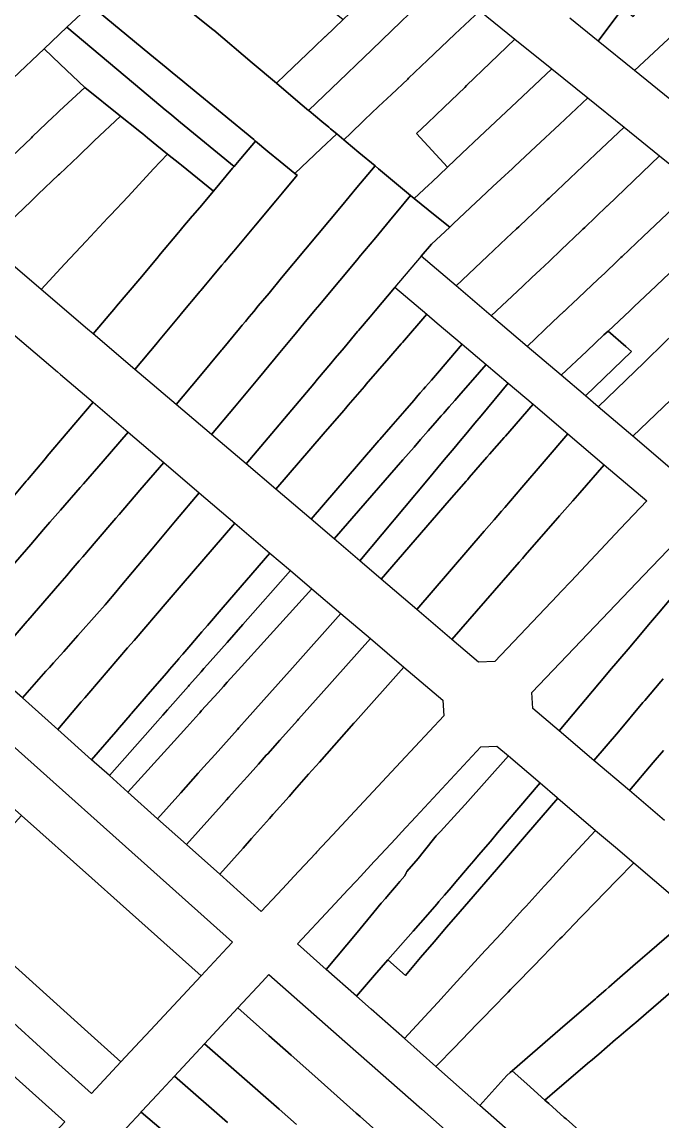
# Model space of a CAD drawing. Header units: metres. Extents: x 3 to 1005126, y 39 to 4383651.
# Drawn here: x 490301.7 to 490382.7, y 4370960.1 to 4371099.3 of the extents above; entities that cross this region are included whole.
import ezdxf

# ---------------------------------------------------------------- set-up
doc = ezdxf.new("R2010")
doc.units = ezdxf.units.M
doc.header["$MEASUREMENT"] = 0
doc.layers.add('TM_Llucmajor', color=7, linetype='Continuous')

msp = doc.modelspace()

# ---------------------------------------------------------------- linework, layer by layer
at = {"layer": 'TM_Llucmajor', "linetype": 'Continuous', "flags": 128}
for points in [[(490379.22, 4371093.11), (490374.59, 4371096.84), (490377.71, 4371101), (490379.04, 4371099.96), (490382.54, 4371104.13), (490384.22, 4371106.14), (490386.65, 4371108.37), (490388.51, 4371110.07), (490390.66, 4371112.04), (490394.6, 4371115.66), (490396.92, 4371117.79), (490400.58, 4371121.15), (490404.9, 4371117.01), (490395.33, 4371108.1), (490394.99, 4371107.78), (490394.65, 4371107.47), (490392.87, 4371105.81), (490391.01, 4371104.08), (490386.68, 4371100.06), (490386.48, 4371099.87), (490386.25, 4371099.65), (490382.89, 4371096.53), (490379.22, 4371093.11)], [(490383.66, 4371089.52), (490379.22, 4371093.11), (490382.89, 4371096.53), (490386.25, 4371099.65), (490386.48, 4371099.87), (490386.68, 4371100.06), (490391.01, 4371104.08), (490392.87, 4371105.81), (490394.65, 4371107.47), (490394.99, 4371107.78), (490395.33, 4371108.1), (490404.9, 4371117.01), (490411.17, 4371110.98), (490409.47, 4371109.65), (490405.34, 4371106.43), (490403.5, 4371105), (490399.32, 4371101.73), (490398.46, 4371101.06), (490398.16, 4371100.83), (490394.52, 4371097.99), (490391.61, 4371095.72), (490383.66, 4371089.52)], [(490323.09, 4371100.5), (490315.68, 4371106.45), (490323.95, 4371114.33), (490331.06, 4371108.62), (490334.56, 4371105.8), (490335.26, 4371105.24), (490337.7, 4371103.28), (490338.01, 4371103.02), (490338.74, 4371102.45), (490339.05, 4371102.2), (490339.66, 4371101.71), (490342.32, 4371099.57), (490340.1, 4371097.45), (490340.02, 4371097.37), (490338.7, 4371096.12), (490335.03, 4371092.61), (490333.88, 4371091.52), (490330.82, 4371094.1), (490325.95, 4371098.21), (490325.89, 4371098.26), (490323.09, 4371100.5)], [(490336.9, 4371088.96), (490333.88, 4371091.52), (490335.03, 4371092.61), (490338.7, 4371096.12), (490340.02, 4371097.37), (490340.1, 4371097.45), (490342.32, 4371099.57), (490343.12, 4371100.33), (490344.31, 4371101.46), (490347.69, 4371104.68), (490350.88, 4371107.73), (490354.99, 4371104.42), (490351.84, 4371101.39), (490348.5, 4371098.2), (490345.95, 4371095.74), (490343.98, 4371093.85), (490342.83, 4371092.75), (490337.95, 4371088.07), (490336.9, 4371088.96)], [(490339.62, 4371086.69), (490338.03, 4371088.01), (490337.95, 4371088.07), (490342.83, 4371092.75), (490343.98, 4371093.85), (490345.95, 4371095.74), (490348.5, 4371098.2), (490351.84, 4371101.39), (490354.99, 4371104.42), (490359.62, 4371100.69), (490356.47, 4371097.71), (490353.02, 4371094.43), (490350.61, 4371092.14), (490350.51, 4371092.05), (490348.44, 4371090.09), (490346.82, 4371088.56), (490345.03, 4371086.87), (490344.92, 4371086.76), (490343.28, 4371085.2), (490342.4, 4371084.37), (490341.51, 4371085.11), (490340.74, 4371085.76), (490340.52, 4371085.94), (490339.62, 4371086.69)], [(490316.84, 4371090.62), (490307.36, 4371098.59), (490310.34, 4371101.4), (490317.88, 4371095.19), (490319.91, 4371093.52), (490320.68, 4371092.89), (490322.05, 4371091.76), (490322.55, 4371091.35), (490323.02, 4371090.96), (490331.01, 4371084.38), (490331.24, 4371084.19), (490329.39, 4371082), (490328.52, 4371080.97), (490321.76, 4371086.55), (490320.65, 4371087.46), (490319.98, 4371088.02), (490319.8, 4371088.17), (490316.84, 4371090.62)], [(490344.31, 4371082.77), (490342.72, 4371084.1), (490342.4, 4371084.37), (490343.28, 4371085.2), (490344.92, 4371086.76), (490345.03, 4371086.87), (490346.82, 4371088.56), (490348.44, 4371090.09), (490350.51, 4371092.05), (490350.61, 4371092.14), (490353.02, 4371094.43), (490356.47, 4371097.71), (490359.62, 4371100.69), (490364.07, 4371097.1), (490360.92, 4371094.08), (490357.95, 4371091.22), (490357.71, 4371090.99), (490355.1, 4371088.49), (490352.99, 4371086.47), (490351.61, 4371085.14), (490355.53, 4371080.89), (490353.55, 4371079.02), (490353.16, 4371078.65), (490351.33, 4371076.93), (490350.87, 4371077.31), (490346.81, 4371080.69), (490346.36, 4371081.07), (490344.31, 4371082.77)], [(490309.64, 4371090.98), (490306.51, 4371093.95), (490304.48, 4371095.87), (490307.36, 4371098.59), (490316.84, 4371090.62), (490319.8, 4371088.17), (490319.98, 4371088.02), (490320.65, 4371087.46), (490321.76, 4371086.55), (490328.52, 4371080.97), (490328.34, 4371080.76), (490325.92, 4371077.88), (490321.85, 4371081.15), (490321.67, 4371081.3), (490320.1, 4371082.56), (490318.74, 4371083.66), (490317.57, 4371084.6), (490316.96, 4371085.1), (490316.62, 4371085.37), (490316.37, 4371085.57), (490314.14, 4371087.36), (490309.64, 4371090.98)], [(490355.53, 4371080.89), (490351.61, 4371085.14), (490352.99, 4371086.47), (490355.1, 4371088.49), (490357.71, 4371090.99), (490357.95, 4371091.22), (490360.92, 4371094.08), (490364.07, 4371097.1), (490368.73, 4371093.34), (490364.32, 4371089.18), (490362.29, 4371087.26), (490359.6, 4371084.73), (490357.36, 4371082.62), (490355.53, 4371080.89)], [(490292.83, 4371075.05), (490287.48, 4371079.61), (490287.49, 4371079.82), (490294.23, 4371086.19), (490297.94, 4371089.7), (490300.5, 4371092.12), (490300.56, 4371092.17), (490304.48, 4371095.87), (490306.51, 4371093.95), (490309.64, 4371090.98), (490306.45, 4371088.03), (490306.01, 4371087.61), (490305.63, 4371087.25), (490303.03, 4371084.78), (490302.87, 4371084.62), (490299.59, 4371081.49), (490299.43, 4371081.34), (490292.83, 4371075.05)], [(490355.81, 4371073.32), (490353.98, 4371074.79), (490351.33, 4371076.93), (490353.16, 4371078.65), (490353.55, 4371079.02), (490355.53, 4371080.89), (490357.36, 4371082.62), (490359.6, 4371084.73), (490362.29, 4371087.26), (490364.32, 4371089.18), (490368.73, 4371093.34), (490373.3, 4371089.66), (490369.72, 4371086.31), (490366.7, 4371083.5), (490364.03, 4371081), (490363.74, 4371080.73), (490362.27, 4371079.36), (490361.29, 4371078.44), (490359.76, 4371077.01), (490358.45, 4371075.78), (490356.26, 4371073.74), (490355.81, 4371073.32)], [(490297.25, 4371071.28), (490292.83, 4371075.05), (490299.43, 4371081.34), (490299.59, 4371081.49), (490302.87, 4371084.62), (490303.03, 4371084.78), (490305.63, 4371087.25), (490306.01, 4371087.61), (490306.45, 4371088.03), (490309.64, 4371090.98), (490314.14, 4371087.36), (490310.83, 4371084.21), (490310.57, 4371083.96), (490310.44, 4371083.83), (490309.07, 4371082.53), (490308.82, 4371082.29), (490306.42, 4371080.02), (490306.31, 4371079.91), (490303.75, 4371077.48), (490303.4, 4371077.14), (490302.85, 4371076.61), (490297.25, 4371071.28)], [(490356.62, 4371065.88), (490352.21, 4371069.63), (490353.5, 4371071.16), (490355.81, 4371073.32), (490356.26, 4371073.74), (490358.45, 4371075.78), (490359.76, 4371077.01), (490361.29, 4371078.44), (490362.27, 4371079.36), (490363.74, 4371080.73), (490364.03, 4371081), (490366.7, 4371083.5), (490369.72, 4371086.31), (490373.3, 4371089.66), (490377.89, 4371085.96), (490374.27, 4371082.55), (490371.04, 4371079.5), (490368.57, 4371077.16), (490368.39, 4371076.99), (490368.14, 4371076.75), (490366.91, 4371075.59), (490365.65, 4371074.4), (490364.55, 4371073.37), (490364.27, 4371073.1), (490363.02, 4371071.93), (490360.6, 4371069.64), (490356.62, 4371065.88)], [(490304.11, 4371065.43), (490297.25, 4371071.28), (490302.85, 4371076.61), (490303.4, 4371077.14), (490303.75, 4371077.48), (490306.31, 4371079.91), (490306.42, 4371080.02), (490308.82, 4371082.29), (490309.07, 4371082.53), (490310.44, 4371083.83), (490310.57, 4371083.96), (490310.83, 4371084.21), (490314.14, 4371087.36), (490316.37, 4371085.57), (490316.62, 4371085.37), (490316.96, 4371085.1), (490317.57, 4371084.6), (490318.74, 4371083.66), (490320.1, 4371082.56), (490318.34, 4371080.67), (490315.1, 4371077.2), (490312.89, 4371074.83), (490312.56, 4371074.48), (490309.8, 4371071.52), (490307.12, 4371068.66), (490304.11, 4371065.43)], [(490321.21, 4371050.88), (490315.98, 4371055.32), (490318.82, 4371058.72), (490318.95, 4371058.87), (490321.72, 4371062.18), (490321.84, 4371062.33), (490324.23, 4371065.2), (490324.33, 4371065.31), (490324.71, 4371065.77), (490325.77, 4371067.03), (490326.99, 4371068.49), (490327.33, 4371068.89), (490328.2, 4371069.94), (490328.5, 4371070.29), (490331.24, 4371073.57), (490333.79, 4371076.63), (490334.65, 4371077.66), (490336.49, 4371079.87), (490336.22, 4371080.09), (490339.55, 4371083.25), (490341.51, 4371085.11), (490342.4, 4371084.37), (490342.72, 4371084.1), (490344.31, 4371082.77), (490346.36, 4371081.07), (490344.08, 4371078.33), (490342.1, 4371075.96), (490334.54, 4371066.88), (490332.96, 4371064.98), (490331.59, 4371063.34), (490331.02, 4371062.65), (490330.43, 4371061.95), (490329.97, 4371061.39), (490329.55, 4371060.89), (490329.21, 4371060.48), (490327.02, 4371057.85), (490326.92, 4371057.74), (490324.05, 4371054.29), (490321.21, 4371050.88)], [(490361.08, 4371062.09), (490356.62, 4371065.88), (490360.6, 4371069.64), (490363.02, 4371071.93), (490364.27, 4371073.1), (490364.55, 4371073.37), (490365.65, 4371074.4), (490366.91, 4371075.59), (490368.14, 4371076.75), (490368.39, 4371076.99), (490368.57, 4371077.16), (490371.04, 4371079.5), (490374.27, 4371082.55), (490377.89, 4371085.96), (490382.38, 4371082.34), (490375.77, 4371076.02), (490375.7, 4371075.96), (490372.9, 4371073.28), (490372.68, 4371073.07), (490372.41, 4371072.81), (490369.94, 4371070.45), (490368.44, 4371069.02), (490367.82, 4371068.43), (490367.27, 4371067.92), (490366.22, 4371066.94), (490365.05, 4371065.83), (490361.08, 4371062.09)], [(490315.98, 4371055.32), (490310.7, 4371059.81), (490313.51, 4371063.14), (490313.64, 4371063.31), (490316.58, 4371066.79), (490318.96, 4371069.61), (490319.01, 4371069.67), (490321.51, 4371072.64), (490321.72, 4371072.9), (490322.06, 4371073.3), (490323.23, 4371074.69), (490323.28, 4371074.75), (490324.17, 4371075.8), (490325.92, 4371077.88), (490328.34, 4371080.76), (490328.52, 4371080.97), (490329.39, 4371082), (490331.24, 4371084.19), (490332.81, 4371082.9), (490334.36, 4371081.63), (490336.22, 4371080.09), (490336.49, 4371079.87), (490334.65, 4371077.66), (490333.79, 4371076.63), (490331.24, 4371073.57), (490328.5, 4371070.29), (490328.2, 4371069.94), (490327.33, 4371068.89), (490326.99, 4371068.49), (490325.77, 4371067.03), (490324.71, 4371065.77), (490324.33, 4371065.31), (490324.23, 4371065.2), (490321.84, 4371062.33), (490321.72, 4371062.18), (490318.95, 4371058.87), (490318.82, 4371058.72), (490315.98, 4371055.32)], [(490310.7, 4371059.81), (490309.99, 4371060.42), (490304.11, 4371065.43), (490307.12, 4371068.66), (490309.8, 4371071.52), (490312.56, 4371074.48), (490312.89, 4371074.83), (490315.1, 4371077.2), (490318.34, 4371080.67), (490320.1, 4371082.56), (490321.67, 4371081.3), (490321.85, 4371081.15), (490325.92, 4371077.88), (490324.17, 4371075.8), (490323.28, 4371074.75), (490323.23, 4371074.69), (490322.06, 4371073.3), (490321.72, 4371072.9), (490321.51, 4371072.64), (490319.01, 4371069.67), (490318.96, 4371069.61), (490316.58, 4371066.79), (490313.64, 4371063.31), (490313.51, 4371063.14), (490310.7, 4371059.81)], [(490365.61, 4371058.23), (490361.08, 4371062.09), (490365.05, 4371065.83), (490366.22, 4371066.94), (490367.27, 4371067.92), (490367.82, 4371068.43), (490368.44, 4371069.02), (490369.94, 4371070.45), (490372.41, 4371072.81), (490372.68, 4371073.07), (490372.9, 4371073.28), (490375.7, 4371075.96), (490375.77, 4371076.02), (490382.38, 4371082.34), (490387.07, 4371078.55), (490380.3, 4371072.14), (490377.62, 4371069.6), (490377.48, 4371069.46), (490376.79, 4371068.79), (490375.69, 4371067.73), (490375.44, 4371067.48), (490374.59, 4371066.73), (490371.31, 4371063.63), (490370.86, 4371063.2), (490370.33, 4371062.7), (490370.25, 4371062.62), (490368.87, 4371061.32), (490365.61, 4371058.23)], [(490325.68, 4371047.07), (490321.21, 4371050.88), (490324.05, 4371054.29), (490326.92, 4371057.74), (490327.02, 4371057.85), (490329.21, 4371060.48), (490329.55, 4371060.89), (490329.97, 4371061.39), (490330.43, 4371061.95), (490331.02, 4371062.65), (490331.59, 4371063.34), (490332.96, 4371064.98), (490334.54, 4371066.88), (490342.1, 4371075.96), (490344.08, 4371078.33), (490346.36, 4371081.07), (490346.81, 4371080.69), (490350.87, 4371077.31), (490349.04, 4371075.12), (490348.59, 4371074.58), (490346.46, 4371072.02), (490344.32, 4371069.46), (490344.25, 4371069.37), (490339.55, 4371063.72), (490339.39, 4371063.53), (490338.8, 4371062.83), (490337.36, 4371061.11), (490336.44, 4371060), (490336.26, 4371059.79), (490335.99, 4371059.47), (490334.11, 4371057.2), (490333.71, 4371056.73), (490331.53, 4371054.1), (490328.56, 4371050.53), (490325.68, 4371047.07)], [(490330.06, 4371043.35), (490325.68, 4371047.07), (490328.56, 4371050.53), (490331.53, 4371054.1), (490333.71, 4371056.73), (490334.11, 4371057.2), (490335.99, 4371059.47), (490336.26, 4371059.79), (490336.44, 4371060), (490337.36, 4371061.11), (490338.8, 4371062.83), (490339.39, 4371063.53), (490339.55, 4371063.72), (490344.25, 4371069.37), (490344.32, 4371069.46), (490346.46, 4371072.02), (490348.59, 4371074.58), (490349.04, 4371075.12), (490350.87, 4371077.31), (490351.33, 4371076.93), (490353.98, 4371074.79), (490355.81, 4371073.32), (490353.5, 4371071.16), (490352.21, 4371069.63), (490348.89, 4371065.72), (490348.81, 4371065.62), (490346.38, 4371062.74), (490345.74, 4371061.98), (490344.28, 4371060.24), (490344.15, 4371060.09), (490342.44, 4371058.05), (490341.33, 4371056.74), (490340.75, 4371056.05), (490339.07, 4371054.06), (490338.6, 4371053.49), (490330.06, 4371043.35)], [(490374.59, 4371050.6), (490373, 4371051.95), (490378.83, 4371057.57), (490378.09, 4371058.22), (490375.85, 4371060.16), (490378.59, 4371062.74), (490379.17, 4371063.28), (490381.92, 4371065.86), (490381.99, 4371065.93), (490384.44, 4371068.23), (490384.76, 4371068.53), (490391.56, 4371074.92), (490396.07, 4371071.27), (490389.57, 4371065.01), (490388.91, 4371064.38), (490386.5, 4371062.06), (490385.57, 4371061.17), (490383.1, 4371058.79), (490380.41, 4371056.2), (490374.59, 4371050.6)], [(490378.99, 4371046.86), (490374.59, 4371050.6), (490380.41, 4371056.2), (490383.1, 4371058.79), (490385.57, 4371061.17), (490386.5, 4371062.06), (490388.91, 4371064.38), (490389.57, 4371065.01), (490396.07, 4371071.27), (490400.63, 4371067.6), (490398.2, 4371065.27), (490393.92, 4371061.17), (490391.5, 4371058.85), (490391.2, 4371058.56), (490390.23, 4371057.64), (490389.64, 4371057.07), (490389.53, 4371056.96), (490378.99, 4371046.86)], [(490388.31, 4371046.54), (490387.56, 4371045.76), (490384.28, 4371042.36), (490378.99, 4371046.86), (490389.53, 4371056.96), (490389.64, 4371057.07), (490390.23, 4371057.64), (490391.2, 4371058.56), (490391.5, 4371058.85), (490393.92, 4371061.17), (490398.2, 4371065.27), (490400.63, 4371067.6), (490405.31, 4371063.82), (490402.89, 4371061.5), (490401.91, 4371060.55), (490395.96, 4371054.82), (490395.9, 4371054.77), (490392.93, 4371052), (490392.24, 4371051.35), (490387.68, 4371047.09), (490388.31, 4371046.54)], [(490333.81, 4371040.16), (490330.06, 4371043.35), (490338.6, 4371053.49), (490339.07, 4371054.06), (490340.75, 4371056.05), (490341.33, 4371056.74), (490342.44, 4371058.05), (490344.15, 4371060.09), (490344.28, 4371060.24), (490345.74, 4371061.98), (490346.38, 4371062.74), (490348.81, 4371065.62), (490348.89, 4371065.72), (490352.92, 4371062.3), (490349.82, 4371058.72), (490349.69, 4371058.57), (490348.1, 4371056.73), (490345.26, 4371053.43), (490345.01, 4371053.14), (490342.97, 4371050.78), (490342.61, 4371050.36), (490342.42, 4371050.13), (490339.81, 4371047.11), (490333.81, 4371040.16)], [(490338.26, 4371036.38), (490333.81, 4371040.16), (490339.81, 4371047.11), (490342.42, 4371050.13), (490342.61, 4371050.36), (490342.97, 4371050.78), (490345.01, 4371053.14), (490345.26, 4371053.43), (490348.1, 4371056.73), (490349.69, 4371058.57), (490349.82, 4371058.72), (490352.92, 4371062.3), (490354.24, 4371061.18), (490357.41, 4371058.49), (490354.26, 4371054.85), (490353.49, 4371053.97), (490352.75, 4371053.11), (490352.49, 4371052.81), (490352.09, 4371052.35), (490351.79, 4371052), (490351.26, 4371051.39), (490350.13, 4371050.08), (490348.35, 4371048.03), (490346.96, 4371046.43), (490346.85, 4371046.3), (490344.28, 4371043.33), (490338.26, 4371036.38)], [(490373, 4371051.95), (490369.91, 4371054.58), (490373.17, 4371057.64), (490375.33, 4371059.67), (490375.85, 4371060.16), (490378.09, 4371058.22), (490378.83, 4371057.57), (490373, 4371051.95)], [(490341.19, 4371033.88), (490338.26, 4371036.38), (490344.28, 4371043.33), (490346.85, 4371046.3), (490346.96, 4371046.43), (490348.35, 4371048.03), (490350.13, 4371050.08), (490351.26, 4371051.39), (490351.79, 4371052), (490352.09, 4371052.35), (490352.49, 4371052.81), (490352.75, 4371053.11), (490353.49, 4371053.97), (490354.26, 4371054.85), (490357.41, 4371058.49), (490360.42, 4371055.94), (490358.74, 4371054.01), (490357.22, 4371052.27), (490356.45, 4371051.39), (490355.76, 4371050.6), (490355.45, 4371050.24), (490355.05, 4371049.78), (490354.75, 4371049.43), (490354.22, 4371048.83), (490353.08, 4371047.53), (490352.13, 4371046.43), (490351.3, 4371045.47), (490349.89, 4371043.86), (490341.19, 4371033.88)], [(490344.45, 4371031.09), (490341.19, 4371033.88), (490349.89, 4371043.86), (490351.3, 4371045.47), (490352.13, 4371046.43), (490353.08, 4371047.53), (490354.22, 4371048.83), (490354.75, 4371049.43), (490355.05, 4371049.78), (490355.45, 4371050.24), (490355.76, 4371050.6), (490356.45, 4371051.39), (490357.22, 4371052.27), (490358.74, 4371054.01), (490360.42, 4371055.94), (490363.23, 4371053.56), (490359.8, 4371049.45), (490359, 4371048.5), (490357.85, 4371047.12), (490357.14, 4371046.27), (490356.37, 4371045.36), (490355.13, 4371043.87), (490352.91, 4371041.21), (490344.45, 4371031.09)], [(490347.15, 4371028.79), (490344.45, 4371031.09), (490352.91, 4371041.21), (490355.13, 4371043.87), (490356.37, 4371045.36), (490357.14, 4371046.27), (490357.85, 4371047.12), (490359, 4371048.5), (490359.8, 4371049.45), (490363.23, 4371053.56), (490366.36, 4371050.91), (490363.42, 4371047.52), (490362.86, 4371046.88), (490362.72, 4371046.71), (490360.86, 4371044.58), (490360.53, 4371044.2), (490358.29, 4371041.62), (490358.07, 4371041.36), (490357.91, 4371041.18), (490355.76, 4371038.71), (490347.15, 4371028.79)], [(490351.66, 4371024.94), (490347.15, 4371028.79), (490355.76, 4371038.71), (490357.91, 4371041.18), (490358.07, 4371041.36), (490358.29, 4371041.62), (490360.53, 4371044.2), (490360.86, 4371044.58), (490362.72, 4371046.71), (490362.86, 4371046.88), (490363.42, 4371047.52), (490366.36, 4371050.91), (490370.78, 4371047.16), (490367.77, 4371043.67), (490364.96, 4371040.39), (490362.77, 4371037.85), (490362.35, 4371037.37), (490361.42, 4371036.29), (490360.18, 4371034.84), (490351.66, 4371024.94)], [(490356.09, 4371021.16), (490351.66, 4371024.94), (490360.18, 4371034.84), (490361.42, 4371036.29), (490362.35, 4371037.37), (490362.77, 4371037.85), (490364.96, 4371040.39), (490367.77, 4371043.67), (490370.78, 4371047.16), (490375.37, 4371043.26), (490372.27, 4371039.7), (490371.39, 4371038.7), (490369.7, 4371036.77), (490369.51, 4371036.55), (490367.68, 4371034.45), (490365.37, 4371031.8), (490365.02, 4371031.4), (490364.62, 4371030.94), (490356.09, 4371021.16)], [(490369.45, 4371026.71), (490361.54, 4371018.36), (490359.45, 4371018.29), (490356.09, 4371021.16), (490364.62, 4371030.94), (490365.02, 4371031.4), (490365.37, 4371031.8), (490367.68, 4371034.45), (490369.51, 4371036.55), (490369.7, 4371036.77), (490371.39, 4371038.7), (490372.27, 4371039.7), (490375.37, 4371043.26), (490380.76, 4371038.69), (490377.4, 4371035.14), (490371.17, 4371028.54), (490369.88, 4371027.17), (490369.45, 4371026.71)], [(490306.2, 4371009.77), (490301.73, 4371013.75), (490304.72, 4371017.12), (490305.15, 4371017.59), (490305.69, 4371018.21), (490306.96, 4371019.63), (490308.75, 4371021.64), (490311.15, 4371024.34), (490312.22, 4371025.55), (490312.44, 4371025.79), (490313.56, 4371027.13), (490314.12, 4371027.79), (490315.69, 4371029.67), (490318.15, 4371032.62), (490321.12, 4371036.15), (490324.11, 4371039.72), (490328.61, 4371035.88), (490321.81, 4371027.97), (490320.05, 4371025.91), (490315.86, 4371021.02), (490315.05, 4371020.08), (490311.35, 4371015.77), (490310.15, 4371014.37), (490309.63, 4371013.75), (490309.19, 4371013.25), (490306.2, 4371009.77)], [(490310.49, 4371005.93), (490306.2, 4371009.77), (490309.19, 4371013.25), (490309.63, 4371013.75), (490310.15, 4371014.37), (490311.35, 4371015.77), (490315.05, 4371020.08), (490315.86, 4371021.02), (490320.05, 4371025.91), (490321.81, 4371027.97), (490328.61, 4371035.88), (490333.07, 4371032.08), (490327.16, 4371025.23), (490325.15, 4371022.92), (490324.46, 4371022.11), (490323.06, 4371020.49), (490322.02, 4371019.27), (490321.91, 4371019.16), (490321.59, 4371018.79), (490321.53, 4371018.71), (490320.36, 4371017.36), (490320, 4371016.94), (490317.62, 4371014.18), (490317.41, 4371013.94), (490315.55, 4371011.79), (490315.47, 4371011.7), (490315.36, 4371011.57), (490314.01, 4371010.01), (490313.56, 4371009.48), (490310.49, 4371005.93)], [(490369.65, 4371009.58), (490366.33, 4371012.41), (490366.2, 4371014.42), (490371.58, 4371020.05), (490380.35, 4371029.25), (490382.42, 4371031.41), (490385.52, 4371034.66), (490388.58, 4371032.04), (490385.71, 4371028.63), (490385.02, 4371027.82), (490383.79, 4371026.35), (490382.22, 4371024.49), (490380.97, 4371023.01), (490380.16, 4371022.05), (490378.38, 4371019.94), (490376.05, 4371017.17), (490375.66, 4371016.71), (490369.65, 4371009.58)], [(490312.75, 4371003.92), (490310.49, 4371005.93), (490313.56, 4371009.48), (490314.01, 4371010.01), (490315.36, 4371011.57), (490315.47, 4371011.7), (490315.55, 4371011.79), (490317.41, 4371013.94), (490317.62, 4371014.18), (490320, 4371016.94), (490320.36, 4371017.36), (490321.53, 4371018.71), (490321.59, 4371018.79), (490321.91, 4371019.16), (490322.02, 4371019.27), (490323.06, 4371020.49), (490324.46, 4371022.11), (490325.15, 4371022.92), (490327.16, 4371025.23), (490333.07, 4371032.08), (490335.67, 4371029.87), (490329.64, 4371023.05), (490327.63, 4371020.78), (490326.92, 4371019.97), (490325.51, 4371018.38), (490325.17, 4371017.99), (490324.71, 4371017.47), (490324.35, 4371017.05), (490324.03, 4371016.68), (490322.86, 4371015.37), (490322.75, 4371015.23), (490320.1, 4371012.24), (490319.52, 4371011.58), (490318.54, 4371010.47), (490317.91, 4371009.75), (490312.75, 4371003.92)], [(490315.07, 4371001.83), (490312.75, 4371003.92), (490317.91, 4371009.75), (490318.54, 4371010.47), (490319.52, 4371011.58), (490320.1, 4371012.24), (490322.75, 4371015.23), (490322.86, 4371015.37), (490324.03, 4371016.68), (490324.35, 4371017.05), (490324.71, 4371017.47), (490325.17, 4371017.99), (490325.51, 4371018.38), (490326.92, 4371019.97), (490327.63, 4371020.78), (490329.64, 4371023.05), (490335.67, 4371029.87), (490338.38, 4371027.56), (490332.31, 4371020.87), (490329.46, 4371017.71), (490327.65, 4371015.73), (490327.19, 4371015.22), (490326.51, 4371014.46), (490324.42, 4371012.15), (490324.17, 4371011.88), (490324.05, 4371011.75), (490322.54, 4371010.07), (490320.94, 4371008.3), (490315.07, 4371001.83)], [(490318.85, 4370998.46), (490315.07, 4371001.83), (490320.94, 4371008.3), (490322.54, 4371010.07), (490324.05, 4371011.75), (490324.17, 4371011.88), (490324.42, 4371012.15), (490326.51, 4371014.46), (490327.19, 4371015.22), (490327.65, 4371015.73), (490329.46, 4371017.71), (490332.31, 4371020.87), (490338.38, 4371027.56), (490342.05, 4371024.45), (490335.93, 4371017.58), (490333, 4371014.31), (490330.18, 4371011.14), (490329.12, 4371009.96), (490328.94, 4371009.77), (490326.12, 4371006.61), (490324.67, 4371004.98), (490324, 4371004.22), (490321.78, 4371001.74), (490318.85, 4370998.46)], [(490322.5, 4370995.19), (490318.85, 4370998.46), (490321.78, 4371001.74), (490324, 4371004.22), (490324.67, 4371004.98), (490326.12, 4371006.61), (490328.94, 4371009.77), (490329.12, 4371009.96), (490330.18, 4371011.14), (490333, 4371014.31), (490335.93, 4371017.58), (490342.05, 4371024.45), (490345.79, 4371021.26), (490339.56, 4371014.29), (490336.66, 4371011.05), (490336.55, 4371010.91), (490334.32, 4371008.42), (490332.78, 4371006.7), (490332.6, 4371006.5), (490331.62, 4371005.39), (490330.21, 4371003.83), (490329.3, 4371002.8), (490327.87, 4371001.21), (490327.57, 4371000.88), (490326.92, 4371000.13), (490325.45, 4370998.49), (490322.5, 4370995.19)], [(490326.71, 4370991.44), (490322.5, 4370995.19), (490325.45, 4370998.49), (490326.92, 4371000.13), (490327.57, 4371000.88), (490327.87, 4371001.21), (490329.3, 4371002.8), (490330.21, 4371003.83), (490331.62, 4371005.39), (490332.6, 4371006.5), (490332.78, 4371006.7), (490334.32, 4371008.42), (490336.55, 4371010.91), (490336.66, 4371011.05), (490339.56, 4371014.29), (490345.79, 4371021.26), (490350.02, 4371017.66), (490343.91, 4371010.78), (490343.7, 4371010.54), (490339.33, 4371005.63), (490337.96, 4371004.1), (490336.18, 4371002.08), (490335.48, 4371001.3), (490333.51, 4370999.07), (490333.44, 4370998.99), (490333.01, 4370998.52), (490331.12, 4370996.39), (490330.72, 4370995.95), (490329.66, 4370994.75), (490326.71, 4370991.44)], [(490336.09, 4370991.17), (490335.19, 4370990.21), (490334.02, 4370988.94), (490331.96, 4370986.75), (490326.71, 4370991.44), (490329.66, 4370994.75), (490330.72, 4370995.95), (490331.12, 4370996.39), (490333.01, 4370998.52), (490333.44, 4370998.99), (490333.51, 4370999.07), (490335.48, 4371001.3), (490336.18, 4371002.08), (490337.96, 4371004.1), (490339.33, 4371005.63), (490343.7, 4371010.54), (490343.91, 4371010.78), (490350.02, 4371017.66), (490354.95, 4371013.46), (490355.06, 4371011.5), (490349.64, 4371005.69), (490344.93, 4371000.66), (490340.97, 4370996.41), (490338.95, 4370994.24), (490338.81, 4370994.08), (490336.09, 4370991.17)], [(490301.64, 4370998.86), (490297.59, 4371002.46), (490285.79, 4371012.98), (490290.45, 4371016.66), (490328.31, 4370982.84), (490327.65, 4370982.13), (490324.91, 4370979.19), (490324.37, 4370978.61), (490314.12, 4370987.74), (490310.52, 4370990.95), (490301.64, 4370998.86)], [(490340.19, 4370979.41), (490336.55, 4370982.63), (490340.72, 4370987.11), (490342.96, 4370989.51), (490343.96, 4370990.59), (490344.51, 4370991.17), (490346.26, 4370993.05), (490346.42, 4370993.21), (490348.99, 4370995.98), (490349.73, 4370996.78), (490351.54, 4370998.71), (490359.77, 4371007.55), (490361.77, 4371007.67), (490363.24, 4371006.42), (490357.77, 4371000.27), (490356.81, 4370999.21), (490354.64, 4370996.87), (490354.12, 4370996.31), (490352.45, 4370994.24), (490351.82, 4370993.45), (490350.38, 4370991.79), (490350.31, 4370991.62), (490350.15, 4370991.26), (490349.5, 4370990.51), (490349.06, 4370990.02), (490348.07, 4370988.86), (490347.68, 4370988.39), (490347.16, 4370987.78), (490346.22, 4370986.66), (490344.09, 4370984.09), (490340.19, 4370979.41)], [(490344.01, 4370976.03), (490340.19, 4370979.41), (490344.09, 4370984.09), (490346.22, 4370986.66), (490347.16, 4370987.78), (490347.68, 4370988.39), (490348.07, 4370988.86), (490349.06, 4370990.02), (490349.5, 4370990.51), (490350.15, 4370991.26), (490350.31, 4370991.62), (490350.38, 4370991.79), (490351.82, 4370993.45), (490352.45, 4370994.24), (490354.12, 4370996.31), (490354.64, 4370996.87), (490356.81, 4370999.21), (490357.77, 4371000.27), (490363.24, 4371006.42), (490367.25, 4371003.01), (490361.87, 4370996.67), (490360.96, 4370995.61), (490359.46, 4370993.86), (490358.87, 4370993.15), (490358.27, 4370992.45), (490356.39, 4370990.24), (490356.01, 4370989.79), (490355.16, 4370988.81), (490354.45, 4370988.01), (490354.21, 4370987.72), (490352.11, 4370985.32), (490351.18, 4370984.25), (490348, 4370980.61), (490346.31, 4370978.68), (490345.03, 4370977.2), (490344.01, 4370976.03)], [(490350.23, 4370978.63), (490348, 4370980.61), (490351.18, 4370984.25), (490352.11, 4370985.32), (490354.21, 4370987.72), (490354.45, 4370988.01), (490355.16, 4370988.81), (490356.01, 4370989.79), (490356.39, 4370990.24), (490358.27, 4370992.45), (490358.87, 4370993.15), (490359.46, 4370993.86), (490360.96, 4370995.61), (490361.87, 4370996.67), (490367.25, 4371003.01), (490369.42, 4371001.14), (490369.48, 4371001.09), (490365.53, 4370996.46), (490361.72, 4370992.04), (490358.22, 4370988.01), (490357.12, 4370986.73), (490357.13, 4370986.72), (490355.41, 4370984.74), (490353.83, 4370982.91), (490352.13, 4370980.91), (490350.23, 4370978.63)], [(490369.48, 4371001.09), (490374.28, 4370997), (490370.95, 4370993.38), (490368.46, 4370990.67), (490367.77, 4370989.92), (490365.49, 4370987.43), (490365.13, 4370987.04), (490365.06, 4370986.97), (490362.32, 4370983.96), (490360.47, 4370981.96), (490360.32, 4370981.79), (490356.31, 4370977.42), (490354.31, 4370975.24), (490353.18, 4370974.01), (490350.09, 4370970.65), (490345.88, 4370974.38), (490344.01, 4370976.03), (490345.03, 4370977.2), (490346.31, 4370978.68), (490348, 4370980.61), (490350.23, 4370978.63), (490352.13, 4370980.91), (490353.83, 4370982.91), (490355.41, 4370984.74), (490357.13, 4370986.72), (490357.12, 4370986.73), (490358.22, 4370988.01), (490361.72, 4370992.04), (490365.53, 4370996.46), (490369.48, 4371001.09)], [(490290.76, 4370981.51), (490289.77, 4370982.41), (490288.27, 4370983.77), (490288, 4370984.02), (490296.54, 4370993.32), (490301.64, 4370998.86), (490310.52, 4370990.95), (490314.12, 4370987.74), (490324.37, 4370978.61), (490317.37, 4370971.11), (490316.61, 4370970.29), (490314.19, 4370967.7), (490309.58, 4370971.87), (490299.11, 4370981.33), (490294.38, 4370985.6), (490290.76, 4370981.51)], [(490354.07, 4370967.14), (490350.09, 4370970.65), (490353.18, 4370974.01), (490354.31, 4370975.24), (490356.31, 4370977.42), (490360.32, 4370981.79), (490360.47, 4370981.96), (490362.32, 4370983.96), (490365.06, 4370986.97), (490365.13, 4370987.04), (490365.49, 4370987.43), (490367.77, 4370989.92), (490368.46, 4370990.67), (490370.95, 4370993.38), (490374.28, 4370997), (490376.78, 4370994.88), (490379.11, 4370992.89), (490376.97, 4370990.7), (490372.76, 4370986.37), (490372.38, 4370985.97), (490370.03, 4370983.55), (490369.76, 4370983.27), (490369.67, 4370983.18), (490366.4, 4370979.82), (490366.06, 4370979.47), (490364.46, 4370977.83), (490363.52, 4370976.86), (490363.22, 4370976.54), (490361.14, 4370974.41), (490360.95, 4370974.21), (490360.43, 4370973.68), (490359.7, 4370972.93), (490359.55, 4370972.77), (490358.03, 4370971.21), (490357.59, 4370970.76), (490357.14, 4370970.3), (490356.53, 4370969.67), (490354.07, 4370967.14)], [(490359.63, 4370962.21), (490354.07, 4370967.14), (490356.53, 4370969.67), (490357.14, 4370970.3), (490357.59, 4370970.76), (490358.03, 4370971.21), (490359.55, 4370972.77), (490359.7, 4370972.93), (490360.43, 4370973.68), (490360.95, 4370974.21), (490361.14, 4370974.41), (490363.22, 4370976.54), (490363.52, 4370976.86), (490364.46, 4370977.83), (490366.06, 4370979.47), (490366.4, 4370979.82), (490369.67, 4370983.18), (490369.76, 4370983.27), (490370.03, 4370983.55), (490372.38, 4370985.97), (490372.76, 4370986.37), (490376.97, 4370990.7), (490379.11, 4370992.89), (490386.68, 4370986.46), (490381.09, 4370981.62), (490379.93, 4370980.62), (490379, 4370979.82), (490377.01, 4370978.09), (490375.96, 4370977.18), (490375.58, 4370976.84), (490374.45, 4370975.87), (490374.26, 4370975.7), (490369.81, 4370971.87), (490369.18, 4370971.32), (490366.28, 4370968.8), (490363.7, 4370966.57), (490363.45, 4370966.35), (490363.03, 4370965.98), (490359.63, 4370962.21)], [(490295.45, 4370977.28), (490290.76, 4370981.51), (490294.38, 4370985.6), (490299.11, 4370981.33), (490309.58, 4370971.87), (490314.19, 4370967.7), (490310.47, 4370963.71), (490305.92, 4370967.82), (490298.67, 4370974.37), (490295.45, 4370977.28)], [(490332.93, 4370971.06), (490329.02, 4370974.54), (490332.08, 4370977.83), (490332.94, 4370978.76), (490342.54, 4370970.3), (490344.25, 4370968.79), (490352.27, 4370961.72), (490353.75, 4370960.42), (490359.05, 4370955.75), (490356.87, 4370953.27), (490356.64, 4370953.01), (490355.14, 4370951.31), (490352.79, 4370953.4), (490349.84, 4370956.03), (490349.63, 4370956.21), (490344.48, 4370960.79), (490343.99, 4370961.23), (490338.35, 4370966.24), (490335.77, 4370968.54), (490332.93, 4370971.06)], [(490292.21, 4370946.17), (490288.25, 4370948.66), (490290.75, 4370952.6), (490293.17, 4370956.42), (490296.14, 4370961.1), (490297.26, 4370962.87), (490297.64, 4370963.47), (490299.72, 4370966.74), (490307.1, 4370960.12), (490303.88, 4370956.66), (490294.42, 4370946.49), (490294, 4370946.43), (490292.69, 4370946.24), (490292.21, 4370946.17)], [(490339.07, 4370940.28), (490338.62, 4370940.1), (490338.05, 4370939.87), (490337.33, 4370939.59), (490329.59, 4370936.54), (490329.43, 4370936.48), (490323.37, 4370934.23), (490318.17, 4370938.78), (490318.06, 4370938.87), (490316.39, 4370940.33), (490315.18, 4370941.38), (490314.75, 4370941.75), (490313.06, 4370943.28), (490311.8, 4370944.41), (490309.26, 4370946.7), (490305.9, 4370949.74), (490311.32, 4370955.55), (490316.75, 4370961.37), (490317.62, 4370960.63), (490336.53, 4370944.52), (490335.58, 4370943.48), (490339.07, 4370940.28)]]:
    msp.add_lwpolyline(points, close=True, dxfattribs=at)
for points in [[(490323.09, 4371100.5), (490325.89, 4371098.26), (490325.95, 4371098.21), (490330.82, 4371094.1), (490333.88, 4371091.52), (490336.9, 4371088.96), (490337.95, 4371088.07), (490338.03, 4371088.01), (490339.62, 4371086.69), (490340.52, 4371085.94), (490340.74, 4371085.76), (490341.51, 4371085.11), (490339.55, 4371083.25), (490336.22, 4371080.09), (490334.36, 4371081.63), (490332.81, 4371082.9), (490331.24, 4371084.19), (490331.01, 4371084.38), (490323.02, 4371090.96), (490322.55, 4371091.35), (490322.05, 4371091.76), (490320.68, 4371092.89), (490319.91, 4371093.52), (490317.88, 4371095.19), (490317.88, 4371095.19), (490310.34, 4371101.4)], [(490377.71, 4371101), (490374.59, 4371096.84), (490374.59, 4371096.84), (490371, 4371099.73)], [(490384.44, 4371068.23), (490381.99, 4371065.93), (490381.92, 4371065.86), (490379.17, 4371063.28), (490378.59, 4371062.74), (490375.85, 4371060.16), (490375.33, 4371059.67), (490373.17, 4371057.64), (490369.91, 4371054.58), (490369.91, 4371054.58), (490365.61, 4371058.23), (490368.87, 4371061.32), (490370.25, 4371062.62), (490370.33, 4371062.7), (490370.86, 4371063.2), (490371.31, 4371063.63), (490374.59, 4371066.73), (490375.44, 4371067.48), (490375.69, 4371067.73), (490376.79, 4371068.79), (490377.48, 4371069.46), (490377.62, 4371069.6), (490380.3, 4371072.14), (490387.07, 4371078.55)], [(490296.81, 4371062.94), (490306.17, 4371054.99), (490306.57, 4371054.65), (490310.68, 4371051.16), (490307.53, 4371047.45), (490304.88, 4371044.33), (490304.65, 4371044.05), (490302.36, 4371041.34), (490302.22, 4371041.19), (490300.72, 4371039.41)], [(490300.72, 4371039.41), (490302.22, 4371041.19), (490302.36, 4371041.34), (490304.65, 4371044.05), (490304.88, 4371044.33), (490307.53, 4371047.45), (490310.68, 4371051.16), (490315.13, 4371047.37), (490311.95, 4371043.71), (490309.46, 4371040.84), (490309.06, 4371040.38), (490306.56, 4371037.51), (490305.21, 4371035.97), (490304.41, 4371035.05), (490302.79, 4371033.17), (490298.05, 4371027.71)], [(490298.05, 4371027.71), (490302.79, 4371033.17), (490304.41, 4371035.05), (490305.21, 4371035.97), (490306.56, 4371037.51), (490309.06, 4371040.38), (490309.46, 4371040.84), (490311.95, 4371043.71), (490315.13, 4371047.37), (490319.63, 4371043.54), (490316.61, 4371040.03), (490313.97, 4371036.95), (490313.57, 4371036.49), (490311.07, 4371033.58), (490309.39, 4371031.62), (490308.94, 4371031.11), (490307.92, 4371029.92), (490307.35, 4371029.25), (490306.49, 4371028.25), (490302.42, 4371023.54), (490302.35, 4371023.45), (490299.36, 4371019.97)], [(490299.36, 4371019.97), (490302.35, 4371023.45), (490302.42, 4371023.54), (490306.49, 4371028.25), (490307.35, 4371029.25), (490307.92, 4371029.92), (490308.94, 4371031.11), (490309.39, 4371031.62), (490311.07, 4371033.58), (490313.57, 4371036.49), (490313.97, 4371036.95), (490316.61, 4371040.03), (490319.63, 4371043.54), (490324.11, 4371039.72), (490321.12, 4371036.15), (490318.15, 4371032.62), (490315.69, 4371029.67), (490314.12, 4371027.79), (490313.56, 4371027.13), (490312.44, 4371025.79), (490312.22, 4371025.55), (490311.15, 4371024.34), (490308.75, 4371021.64), (490306.96, 4371019.63), (490305.69, 4371018.21), (490305.15, 4371017.59), (490304.72, 4371017.12), (490301.73, 4371013.75), (490301.73, 4371013.75), (490299.06, 4371016.14)], [(490382.81, 4371016.17), (490382.55, 4371015.85), (490380.51, 4371013.44), (490380.27, 4371013.17), (490377.17, 4371009.48), (490374.07, 4371005.83), (490374.07, 4371005.83), (490369.65, 4371009.58), (490375.66, 4371016.71), (490376.05, 4371017.17), (490378.38, 4371019.94), (490380.16, 4371022.05), (490380.97, 4371023.01), (490382.22, 4371024.49), (490383.79, 4371026.35)], [(490382.87, 4371007.11), (490381.57, 4371005.58), (490378.55, 4371002.03), (490378.55, 4371002.03), (490374.07, 4371005.83), (490377.17, 4371009.48), (490380.27, 4371013.17), (490380.51, 4371013.44), (490382.55, 4371015.85), (490382.81, 4371016.17)], [(490382.99, 4370998.25), (490378.55, 4371002.03), (490381.57, 4371005.58), (490382.87, 4371007.11)], [(490388.46, 4370980.53), (490380.67, 4370973.85), (490379.37, 4370972.71), (490379.14, 4370972.52), (490378.11, 4370971.64), (490377.21, 4370970.87), (490376.81, 4370970.53), (490374.67, 4370968.7), (490373.64, 4370967.81), (490373.51, 4370967.7), (490369.42, 4370964.2), (490367.87, 4370962.87), (490365.56, 4370964.92), (490365.56, 4370964.92), (490363.7, 4370966.57), (490366.28, 4370968.8), (490369.18, 4370971.32), (490369.81, 4370971.87), (490374.26, 4370975.7), (490374.45, 4370975.87), (490375.58, 4370976.84), (490375.96, 4370977.18), (490377.01, 4370978.09), (490379, 4370979.82), (490379.93, 4370980.62), (490381.09, 4370981.62), (490386.68, 4370986.46)], [(490377.34, 4370954.45), (490370.54, 4370960.49), (490370.32, 4370960.69), (490368.34, 4370962.45), (490368.34, 4370962.45), (490367.87, 4370962.87), (490369.42, 4370964.2), (490373.51, 4370967.7), (490373.64, 4370967.81), (490374.67, 4370968.7), (490376.81, 4370970.53), (490377.21, 4370970.87), (490378.11, 4370971.64), (490379.14, 4370972.52), (490379.37, 4370972.71), (490380.67, 4370973.85), (490388.46, 4370980.53)], [(490336.42, 4370959.79), (490334.21, 4370961.73), (490331.53, 4370964.07), (490331.53, 4370964.07), (490324.79, 4370970), (490329.02, 4370974.54), (490332.93, 4370971.06), (490335.77, 4370968.54), (490338.35, 4370966.24), (490343.99, 4370961.23), (490344.48, 4370960.79), (490349.63, 4370956.21)], [(490327.7, 4370960.04), (490320.98, 4370965.91), (490324.79, 4370970), (490331.53, 4370964.07), (490334.21, 4370961.73), (490336.42, 4370959.79)], [(490336.53, 4370944.52), (490317.62, 4370960.63), (490316.75, 4370961.37), (490316.86, 4370961.49), (490318.77, 4370963.54), (490320.98, 4370965.91), (490327.7, 4370960.04)], [(490363.89, 4370958.44), (490359.63, 4370962.21), (490363.03, 4370965.98), (490363.45, 4370966.35), (490363.7, 4370966.57), (490365.56, 4370964.92), (490367.87, 4370962.87), (490368.34, 4370962.45), (490370.32, 4370960.69), (490370.54, 4370960.49), (490377.34, 4370954.45)]]:
    msp.add_lwpolyline(points, dxfattribs=at)

doc.saveas('drawing.dxf')
